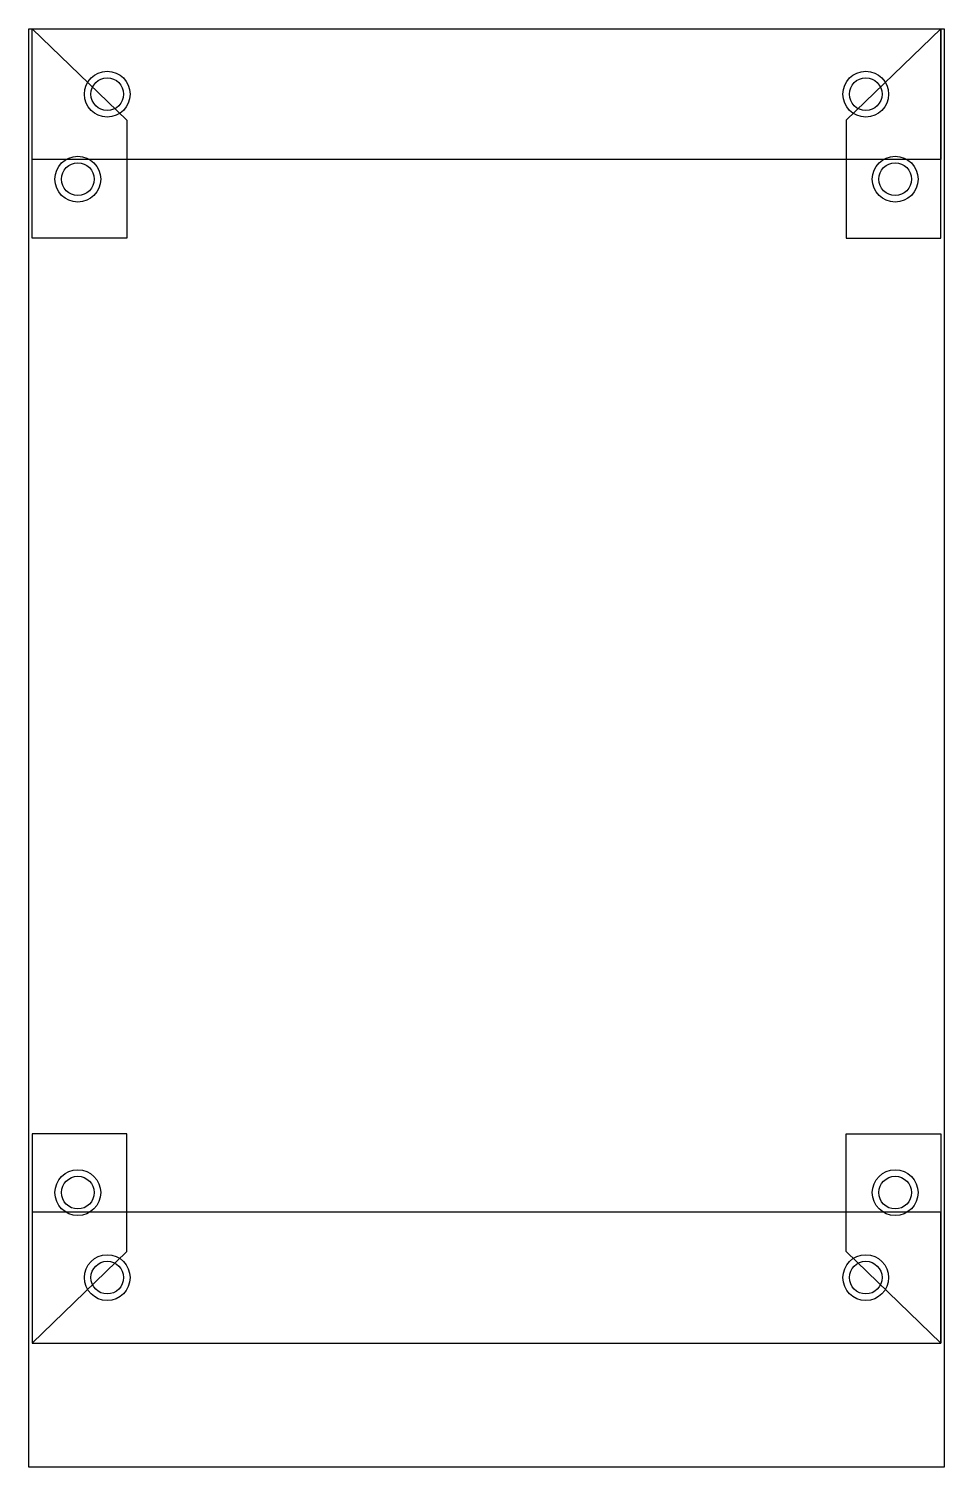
# Model space of a CAD drawing. Header units: millimetres. Extents: x 0 to 140, y 0 to 220.
import ezdxf

# ---------------------------------------------------------------- set-up
doc = ezdxf.new("R2010")
doc.units = ezdxf.units.MM
doc.layers.add('1', color=30, linetype='Continuous')

msp = doc.modelspace()

# ---------------------------------------------------------------- linework, layer by layer
msp.add_lwpolyline([(0, 220), (140, 220), (140, 0), (0, 0)], close=True)
for centre in [(12, 210), (128, 210), (12, 29), (128, 29)]:
    msp.add_circle(centre, 2.5)
at = {"layer": '1'}
for points in [[(15, 188), (0.5, 188), (0.5, 220), (15, 206)], [(0.5, 220), (139.5, 220), (139.5, 200), (0.5, 200)], [(125, 188), (139.5, 188), (139.5, 220), (125, 206)], [(15, 51), (0.5, 51), (0.5, 19), (15, 33)], [(125, 51), (139.5, 51), (139.5, 19), (125, 33)], [(0.5, 19), (139.5, 19), (139.5, 39), (0.5, 39)]]:
    msp.add_lwpolyline(points, close=True, dxfattribs=at)
for centre, radius in [((12, 210), 3.5), ((128, 210), 3.5), ((7.5, 197), 3.5), ((132.5, 197), 3.5), ((7.5, 197), 2.5), ((132.5, 197), 2.5), ((7.5, 42), 3.5), ((7.5, 42), 2.5), ((132.5, 42), 3.5), ((132.5, 42), 2.5), ((12, 29), 3.5), ((128, 29), 3.5)]:
    msp.add_circle(centre, radius, dxfattribs=at)

doc.saveas('drawing.dxf')
